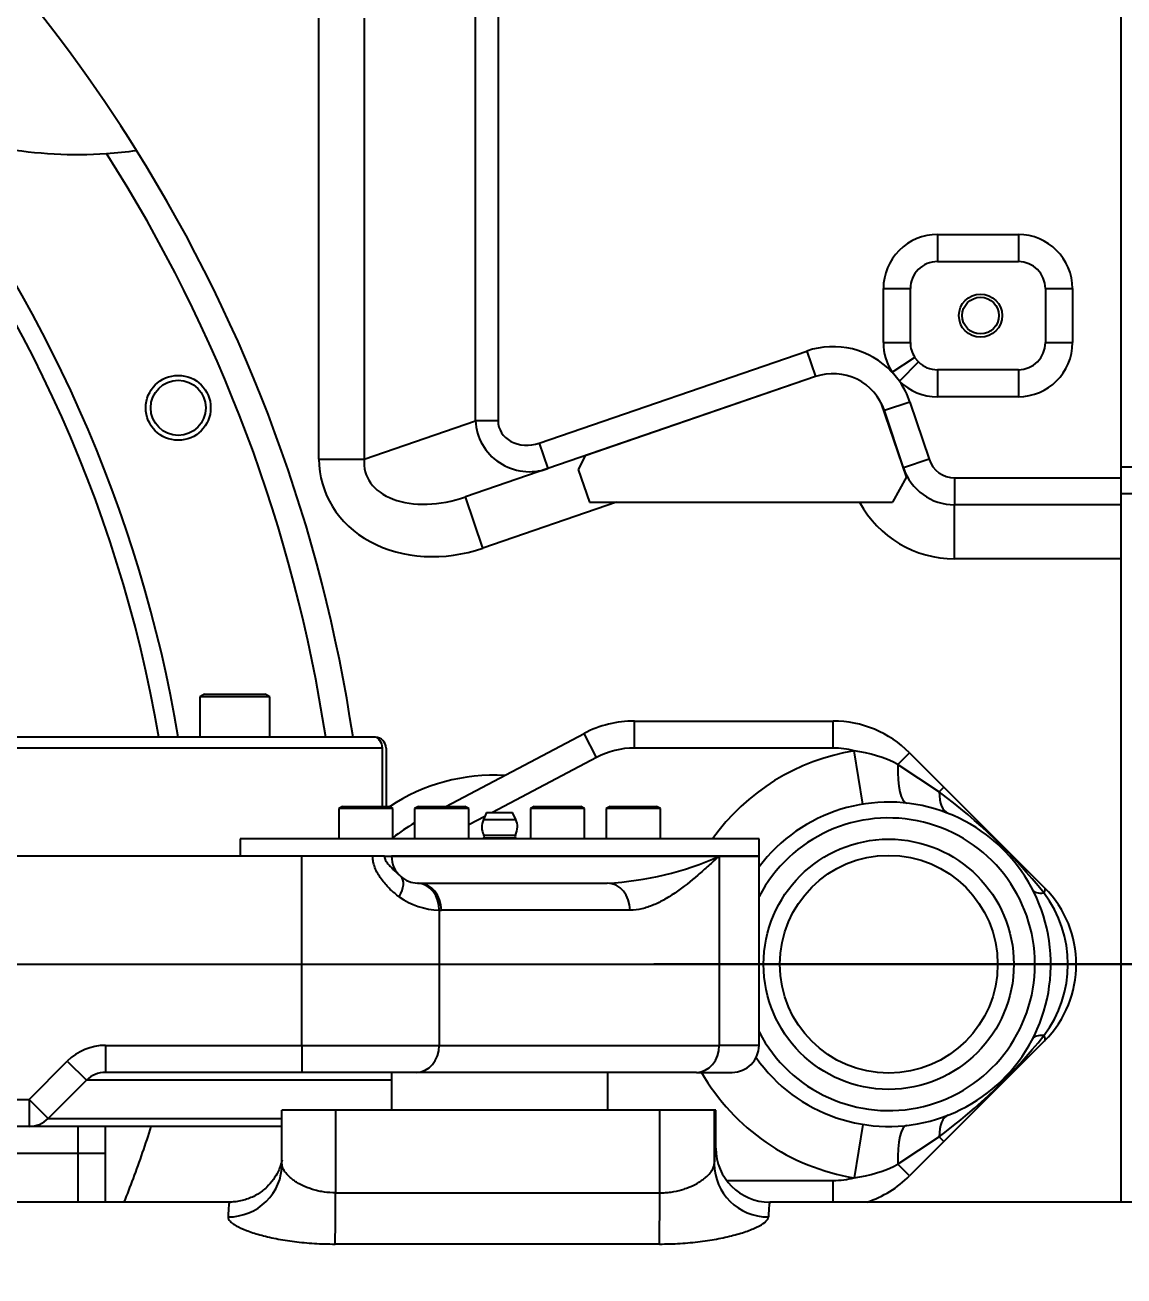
# Model space of a CAD drawing. Header units: millimetres. Extents: x 10462777 to 22643323, y 453826 to 1389191.
# Drawn here: x 11310962 to 11311168.6, y 597663.2 to 597898.3 of the extents above; entities that cross this region are included whole.
import ezdxf

# ---------------------------------------------------------------- set-up
doc = ezdxf.new("R2010")
doc.units = ezdxf.units.MM
doc.header["$LTSCALE"] = 200
doc.header["$MEASUREMENT"] = 0
doc.header["$PDMODE"] = 35
doc.header["$PDSIZE"] = -5
doc.linetypes.add('CENTER2', pattern=[1.125, 0.75, -0.125, 0.125, -0.125])
doc.linetypes.add('PHANTOM', pattern=[2.5, 1.25, -0.25, 0.25, -0.25, 0.25, -0.25])
doc.layers.get('0').update_dxf_attribs({"linetype": 'CONTINUOUS'})
doc.layers.get('DEFPOINTS').update_dxf_attribs({"linetype": 'CONTINUOUS'})
for name, color, linetype in [('$DDT_AUDIT_GENERATED_(1626)', 7, 'CONTINUOUS'), ('$DDT_AUDIT_GENERATED_(846)', 7, 'CONTINUOUS'), ('A290-7324-X213', 7, 'CONTINUOUS'), ('A290-7324-X216', 7, 'CONTINUOUS'), ('A290-7329-X201', 7, 'CONTINUOUS'), ('A290-7329-X301', 7, 'CONTINUOUS'), ('A290-7329-X382', 7, 'CONTINUOUS'), ('A290-7329-X384', 7, 'CONTINUOUS'), ('DV1_DEFAULT', 7, 'CONTINUOUS'), ('LIBRL_A6-BA-6X10', 7, 'CONTINUOUS'), ('LIBRL_A6-BA-6X16', 7, 'CONTINUOUS'), ('LIBRL_A6-BA-8X12', 7, 'CONTINUOUS'), ('LIBRL_A6-BA-8X35', 7, 'CONTINUOUS'), ('LIBRL_A97L-0218-', 7, 'CONTINUOUS')]:
    doc.layers.add(name, color=color, linetype=linetype)
doc.layers.add('LAYOUT', color=8, linetype='CONTINUOUS', lineweight=25)
doc.styles.get("Standard").update_dxf_attribs({"font": 'SYMBOL'})
doc.dimstyles.new('DS ROBOTEC', dxfattribs={"dimscale": 0, "dimtxt": 2.5, "dimasz": 2.5, "dimexe": 0.3, "dimexo": 0.3, "dimgap": 0.5, "dimtad": 1, "dimzin": 9, "dimdsep": 46, "dimtxsty": 'Standard', "dimblk": 'OPEN', "dimcen": 0, "dimclrd": 4, "dimclre": 4, "dimclrt": 110, "dimazin": 2, "dimtm": 1.5, "dimtfac": 1, "dimtmove": 0, "dimatfit": 3, "dimldrblk": 'OPEN', "dimfxl": 1, "dimtfill": 1, "dimtolj": 1, "dimlwd": -1, "dimlwe": -1, "dimarcsym": 0})

# ---------------------------------------------------------------- blocks, each defined once
blk = doc.blocks.new('A$C7DA30AB0')
at = {"layer": '$DDT_AUDIT_GENERATED_(1626)', "color": 7, "linetype": 'Continuous', "ltscale": 25.4}
blk.add_open_spline([(2778.63, 3056.49, 0), (2779.65, 3059.78, 0), (2781.31, 3064.53, 0), (2783.12, 3069.23, 0), (2783.7, 3070.71, 0)], degree=3, knots=[0.08101303, 0.08101303, 0.08101303, 0.08101303, 0.09602827, 0.10297048, 0.10297048, 0.10297048, 0.10297048], dxfattribs=at)
at = {"layer": '$DDT_AUDIT_GENERATED_(846)', "color": 7, "linetype": 'Continuous', "ltscale": 25.4}
for p, q in [((2734.39, 2985.35, 0), (2734.39, 2996.32, 0)), ((2735.08, 2996.32, 0), (2735.08, 2985.35, 0)), ((2735.08, 2985.35, 0), (2856.41, 2985.35, 0)), ((2736.43, 2983.31, 0), (2858.35, 2983.31, 0))]:
    blk.add_line(p, q, dxfattribs=at)
for centre, radius, start, end in [((2736.43, 2985.35, 0), 2.03, 180, 270), ((2736.49, 2984.25, 0), 0.937, 201.223, 266.4641)]:
    blk.add_arc(centre, radius, start, end, dxfattribs=at)
blk.add_ellipse((2736.9, 2985.35, 0), major_axis=(0, -2.03), ratio=0.895903, start_param=4.712389, end_param=5.497787, dxfattribs=at)
at = {"layer": 'A290-7324-X213', "color": 7, "linetype": 'Continuous', "ltscale": 25.4}
for p, q in [((2650.36, 3070.69, 0), (2650.36, 3066.63, 0)), ((2644.78, 3056.08, 0), (2646.4, 3066.1, 0)), ((2670.39, 3066.63, 0), (2650.36, 3066.63, 0)), ((2629.53, 3059.29, 0), (2635.99, 3065.76, 0)), ((2635.99, 3065.76, 0), (2638.18, 3063.57, 0)), ((2630.42, 3058.4, 0), (2638.18, 3063.57, 0)), ((2610.59, 3040.36, 0), (2629.53, 3059.29, 0)), ((2629.53, 3059.29, 0), (2630.42, 3058.4, 0)), ((2629.53, 2992.68, 0), (2610.59, 3011.62, 0)), ((2715.84, 2998.2, 0), (2718.88, 2999.8, 0)), ((2644.78, 2995.9, 0), (2646.4, 2985.87, 0)), ((2694.82, 2987.11, 0), (2714.4, 2997.44, 0)), ((2723.17, 2996.32, 0), (2697.19, 2982.61, 0)), ((2629.53, 2992.68, 0), (2630.42, 2993.57, 0)), ((2638.18, 2988.41, 0), (2630.42, 2993.57, 0)), ((2635.99, 2986.22, 0), (2629.53, 2992.68, 0)), ((2635.99, 2986.22, 0), (2638.18, 2988.41, 0)), ((2694.82, 2987.11, 0), (2697.19, 2982.61, 0)), ((2650.36, 2985.35, 0), (2687.71, 2985.35, 0)), ((2650.36, 2985.35, 0), (2650.36, 2980.27, 0)), ((2687.71, 2985.35, 0), (2687.71, 2980.27, 0)), ((2687.71, 2980.27, 0), (2650.36, 2980.27, 0))]:
    blk.add_line(p, q, dxfattribs=at)
for radius in [23.52, 20.47]:
    blk.add_circle((2639.91, 3025.99, 0), radius, dxfattribs=at)
for centre, radius, start, end in [((2650.36, 3051.39, 0), 20.32, 108.1949, 135), ((2649.33, 3042.02, 0), 24.26, 96.9328, 117.371), ((2650.36, 3051.39, 0), 15.24, 90, 105.0416), ((2639.91, 3025.99, 0), 40.64, 30, 80.8055), ((2695.03, 2971.76, 0), 108.08, 126.7105, 141.2629), ((2639.91, 3025.99, 0), 30.48, 35.1185, 323.1301), ((2639.91, 3025.99, 0), 27.5, 27.5565, 332.4435), ((2624.96, 3025.99, 0), 20.32, 135, 225), ((2628.49, 3025.99, 0), 22.26, 142.9783, 217.0217), ((2695.02, 3080.21, 0), 108.07, 218.7362, 233.2904), ((2639.91, 3025.99, 0), 40.64, 279.1945, 324.5495), ((2714.08, 3025.99, 0), 30.48, 299.3945, 308.6791), ((2650.36, 3000.59, 0), 20.32, 225, 270), ((2649.43, 3010.27, 0), 24.58, 242.7664, 262.9297), ((2687.71, 3000.59, 0), 15.24, 270, 297.8174), ((2650.36, 3000.59, 0), 15.24, 254.9584, 270), ((2687.71, 3000.59, 0), 20.32, 270, 297.8174)]:
    blk.add_arc(centre, radius, start, end, dxfattribs=at)
for centre, major_axis, ratio, start_param, end_param in [((2635.37, 3066.37, 0), (1.13, -10.1), 0.255877, 0, 1.260507), ((2625.02, 3063.8, 0), (-3.72, 9.45), 0.413811, 3.141593, 3.951914), ((2614.18, 3036.76, 0), (-3.59, 3.59), 0.218815, 0, 0.560572), ((2603.8, 3044.64, 0), (-9.03, 4.66), 0.271651, 2.572276, 3.141593), ((2614.18, 3015.21, 0), (-3.59, -3.59), 0.218815, 5.722614, 6.283185), ((2603.8, 3007.34, 0), (-9.03, -4.66), 0.271651, 3.141593, 3.710909), ((2625.02, 2988.17, 0), (-3.72, -9.45), 0.413811, 2.331272, 3.141593), ((2635.37, 2985.6, 0), (1.13, 10.1), 0.255877, 5.022678, 6.283185)]:
    blk.add_ellipse(centre, major_axis=major_axis, ratio=ratio, start_param=start_param, end_param=end_param, dxfattribs=at)
at = {"layer": 'A290-7324-X216', "color": 7, "linetype": 'Continuous', "ltscale": 25.4}
for p, q in [((2636.57, 2934.36, 0), (2639.21, 2939.16, 0)), ((2696.16, 2939.13, 0), (2639.21, 2939.16, 0)), ((2698.27, 2933.01, 0), (2696.16, 2939.13, 0)), ((2636.57, 2934.36, 0), (2641.34, 2920.48, 0)), ((2697.01, 2930.43, 0), (2698.27, 2933.01, 0)), ((2653.67, 2915.53, 0), (2697.01, 2930.43, 0))]:
    blk.add_line(p, q, dxfattribs=at)
at = {"layer": 'A290-7329-X201', "color": 7, "linetype": 'Continuous', "ltscale": 25.4}
for p, q in [((2596.22, 3070.69, 0), (2596.22, 2949.79, 0)), ((2596.22, 2949.79, 0), (2596.22, 2939.63, 0)), ((2596.22, 2949.79, 0), (2627.51, 2949.79, 0)), ((2627.51, 2949.79, 0), (2627.51, 2939.63, 0)), ((2691.09, 2939.13, 0), (2716.19, 2947.76, 0)), ((2716.19, 2947.76, 0), (2719.49, 2938.16, 0)), ((2596.22, 2939.63, 0), (2596.22, 2934.55, 0)), ((2596.22, 2939.63, 0), (2627.51, 2939.63, 0)), ((2627.51, 2934.55, 0), (2627.51, 2939.63, 0)), ((2703.99, 2932.83, 0), (2719.49, 2938.16, 0)), ((2596.22, 2934.55, 0), (2596.22, 2779.61, 0)), ((2627.51, 2934.55, 0), (2596.22, 2934.55, 0)), ((2632.33, 2931.07, 0), (2637.14, 2932.68, 0)), ((2637.14, 2932.68, 0), (2640.73, 2921.92, 0)), ((2653.67, 2915.53, 0), (2703.99, 2932.83, 0)), ((2705.64, 2928.02, 0), (2703.99, 2932.83, 0)), ((2635.91, 2920.32, 0), (2632.33, 2931.07, 0)), ((2738.5, 2931.02, 0), (2717.61, 2923.84, 0)), ((2747.03, 2931.02, 0), (2738.5, 2931.02, 0)), ((2738.5, 2848.18, 0), (2738.5, 2931.02, 0)), ((2747.03, 2931.02, 0), (2747.03, 2848.18, 0)), ((2705.64, 2928.02, 0), (2655.32, 2910.72, 0)), ((2713.35, 2923.84, 0), (2717.61, 2923.84, 0)), ((2713.35, 2847.14, 0), (2713.35, 2923.84, 0)), ((2717.61, 2923.84, 0), (2717.61, 2847.14, 0)), ((2635.91, 2920.32, 0), (2640.73, 2921.92, 0)), ((2640.83, 2921.96, 0), (2640.73, 2921.92, 0)), ((2615.52, 2919.31, 0), (2630.76, 2919.31, 0)), ((2615.52, 2914.23, 0), (2615.52, 2919.31, 0)), ((2630.76, 2914.23, 0), (2630.76, 2919.31, 0)), ((2634.33, 2912.77, 0), (2637.89, 2916.39, 0)), ((2637.89, 2916.39, 0), (2639.29, 2914.67, 0)), ((2615.52, 2914.23, 0), (2630.76, 2914.23, 0)), ((2639.29, 2914.67, 0), (2635.03, 2911.91, 0)), ((2655.32, 2910.72, 0), (2653.67, 2915.53, 0)), ((2635.03, 2911.91, 0), (2634.33, 2912.77, 0)), ((2605.36, 2898.99, 0), (2605.36, 2909.15, 0)), ((2610.44, 2909.15, 0), (2605.36, 2909.15, 0)), ((2610.44, 2898.99, 0), (2610.44, 2909.15, 0)), ((2640.92, 2909.15, 0), (2635.84, 2909.15, 0)), ((2635.84, 2909.15, 0), (2635.84, 2898.99, 0)), ((2640.92, 2909.15, 0), (2640.92, 2898.99, 0)), ((2610.44, 2898.99, 0), (2605.36, 2898.99, 0)), ((2640.92, 2898.99, 0), (2635.84, 2898.99, 0)), ((2630.76, 2893.91, 0), (2615.52, 2893.91, 0)), ((2615.52, 2888.83, 0), (2615.52, 2893.91, 0)), ((2630.76, 2888.83, 0), (2630.76, 2893.91, 0)), ((2630.76, 2888.83, 0), (2615.52, 2888.83, 0))]:
    blk.add_line(p, q, dxfattribs=at)
for radius in [4.06, 3.45]:
    blk.add_circle((2622.64, 2904.07, 0), radius, dxfattribs=at)
for centre, radius, start, end in [((2714.08, 3025.99, 0), 30.48, 299.3945, 308.6791), ((2714.08, 3025.99, 0), 35.56, 266.8147, 303.591), ((2627.51, 2929.47, 0), 20.32, 28.4852, 90), ((2627.51, 2929.47, 0), 10.16, 18.4349, 90), ((2627.51, 2929.47, 0), 5.08, 18.4349, 90), ((2650.37, 2925.14, 0), 15.24, 198.4349, 215.0083), ((2650.37, 2925.14, 0), 10.16, 198.4349, 288.9704), ((2615.52, 2909.15, 0), 10.16, 90, 180), ((2630.76, 2909.15, 0), 10.16, 45.5022, 90), ((2615.52, 2909.15, 0), 5.08, 90, 180), ((2630.76, 2909.15, 0), 5.08, 45.5022, 90), ((2650.37, 2925.14, 0), 15.24, 223.3977, 288.9704), ((2630.76, 2909.15, 0), 10.16, 0, 32.9038), ((2630.76, 2909.15, 0), 5.08, 0, 32.9038), ((2615.52, 2898.99, 0), 10.16, 180, 270), ((2615.52, 2898.99, 0), 5.08, 180, 270), ((2630.76, 2898.99, 0), 10.16, 270, 0), ((2630.76, 2898.99, 0), 5.08, 270, 0)]:
    blk.add_arc(centre, radius, start, end, dxfattribs=at)
for centre, major_axis, ratio in [((2722.8, 2928.55, 0), (-23.31, -8.01), 0.824371), ((2722.8, 2928.55, 0), (-15.39, -5.29), 0.624328), ((2707.29, 2923.22, 0), (-9.79, -3.36), 0.981635), ((2707.29, 2923.22, 0), (-5.83, -2), 0.824371)]:
    blk.add_ellipse(centre, major_axis=major_axis, ratio=ratio, start_param=2.865455, end_param=4.712389, dxfattribs=at)
at = {"layer": 'A290-7329-X301', "color": 7, "linetype": 'Continuous', "ltscale": 25.4}
for p, q in [((2787.23, 3061.55, 0), (2787.23, 3070.69, 0)), ((2792.31, 3070.69, 0), (2792.31, 3061.55, 0)), ((2787.23, 3056.47, 0), (2787.23, 3061.55, 0)), ((2787.23, 3061.55, 0), (2792.31, 3061.55, 0)), ((2792.31, 3061.55, 0), (2827.87, 3061.55, 0)), ((2792.31, 3061.55, 0), (2792.31, 3056.47, 0)), ((2753.98, 3056.47, 0), (2801.52, 3056.47, 0)), ((2797.93, 3054.98, 0), (2753.98, 3054.98, 0)), ((2790.75, 3047.79, 0), (2797.93, 3054.98, 0)), ((2801.52, 3051.39, 0), (2797.93, 3054.98, 0)), ((2801.52, 3051.39, 0), (2801.52, 3056.47, 0)), ((2801.52, 3056.47, 0), (2973.92, 3056.47, 0)), ((2801.52, 3051.39, 0), (2794.34, 3044.2, 0)), ((2973.92, 3051.39, 0), (2801.52, 3051.39, 0)), ((2733.38, 3047.79, 0), (2790.75, 3047.79, 0)), ((2794.34, 3044.2, 0), (2790.75, 3047.79, 0)), ((2676.07, 3046.31, 0), (2669.37, 3046.31, 0)), ((2676.07, 3046.31, 0), (2728.72, 3046.31, 0)), ((2728.72, 3046.31, 0), (2750.22, 3046.31, 0)), ((2750.22, 3041.23, 0), (2750.22, 3046.31, 0)), ((2750.22, 3046.31, 0), (2787.16, 3046.31, 0)), ((2787.16, 3041.23, 0), (2787.16, 3046.31, 0)), ((2664.29, 3041.23, 0), (2664.29, 3005.67, 0)), ((2664.29, 3041.23, 0), (2671.77, 3041.23, 0)), ((2671.77, 3005.67, 0), (2671.77, 3041.23, 0)), ((2724.42, 3041.23, 0), (2671.77, 3041.23, 0)), ((2724.42, 3015.82, 0), (2724.42, 3041.23, 0)), ((2750.22, 3041.23, 0), (2724.42, 3041.23, 0)), ((2750.22, 3041.23, 0), (2750.22, 3005.67, 0)), ((2787.16, 3041.23, 0), (2750.22, 3041.23, 0)), ((2688.53, 3015.83, 0), (2724, 3015.83, 0)), ((2728.3, 3010.75, 0), (2692.83, 3010.75, 0)), ((2671.77, 3005.67, 0), (2664.29, 3005.67, 0)), ((2733.38, 3005.67, 0), (2671.77, 3005.67, 0)), ((2734.73, 3005.67, 0), (2733.38, 3005.67, 0)), ((2734.73, 3005.67, 0), (2736.92, 3005.67, 0)), ((2736.92, 3005.67, 0), (2750.22, 3005.67, 0)), ((2750.22, 3005.67, 0), (2814.66, 3005.67, 0))]:
    blk.add_line(p, q, dxfattribs=at)
for radius in [6.1, 5.18]:
    blk.add_circle((2773.49, 2921.4, 0), radius, dxfattribs=at)
for centre, radius, start, end in [((2801.52, 3051.39, 0), 5.08, 90, 135), ((2787.16, 3051.39, 0), 5.08, 270, 315), ((2669.37, 3041.23, 0), 5.08, 90, 180), ((2787.16, 3051.39, 0), 10.16, 270, 315), ((2724, 3005.67, 0), 10.16, 87.6454, 90), ((2724.08, 3002.23, 0), 13.59, 54.6811, 88.5641), ((2696.06, 2951.17, 0), 59.67, 93.1076, 114.0216), ((2728.3, 3005.67, 0), 5.08, 87.6454, 90), ((2728.3, 3005.67, 0), 5.08, 48.8841, 87.6454), ((2728.3, 3005.67, 0), 5.08, 0, 48.8841), ((3025.99, 3025.99, 0), 288.54, 188.5045, 212.017), ((3025.99, 3025.99, 0), 283.46, 188.6581, 212.5215), ((3025.99, 3025.99, 0), 256.1, 189.5913, 218.4136), ((3025.99, 3025.99, 0), 252.51, 189.7291, 220.2571), ((2792.5, 2792.5, 0), 81.28, 93.8993, 97.897), ((2792.5, 2792.5, 0), 81.28, 66.1868, 93.8993), ((3025.99, 3025.99, 0), 288.54, 212.017, 229.3521)]:
    blk.add_arc(centre, radius, start, end, dxfattribs=at)
for centre, major_axis, ratio, start_param, end_param in [((2676.07, 3041.23, 0), (0, -5.08), 0.8466, 3.141593, 4.712389), ((2728.72, 3041.23, 0), (0, -5.08), 0.8466, 3.141593, 4.712389), ((2692.83, 3015.83, 0), (0, -5.08), 0.8466, 4.712389, 6.283185), ((2728.3, 3015.83, 0), (0, -5.08), 0.8466, 4.712389, 6.283185), ((2728.72, 3015.82, 0), (-0.21, -5.08), 0.846397, 4.747178, 6.283185), ((2734.98, 3013.32, 0), (-3.34, -3.83), 0.491937, 5.117968, 6.283185)]:
    blk.add_ellipse(centre, major_axis=major_axis, ratio=ratio, start_param=start_param, end_param=end_param, dxfattribs=at)
for points, knots in [([(2671.77, 3005.67, 0), (2671.94, 3005.82, 0), (2672.11, 3005.97, 0), (2672.44, 3006.27, 0), (2672.94, 3006.72, 0), (2673.44, 3007.17, 0), (2674.44, 3008.07, 0), (2675.11, 3008.66, 0), (2677.14, 3010.38, 0), (2678.5, 3011.47, 0), (2680.58, 3012.92, 0), (2681.28, 3013.37, 0), (2682.7, 3014.18, 0), (2683.42, 3014.54, 0), (2684.85, 3015.14, 0), (2685.58, 3015.39, 0), (2687.04, 3015.73, 0), (2687.78, 3015.83, 0), (2688.53, 3015.83, 0)], [0, 0, 0, 0, 0.03125, 0.03125, 0.0625, 0.125, 0.125, 0.25, 0.25, 0.5, 0.5, 0.625, 0.625, 0.75, 0.75, 0.875, 0.875, 1, 1, 1, 1]), ([(2731.93, 3013.32, 0), (2732.51, 3012.9, 0), (2733.08, 3012.43, 0), (2733.89, 3011.65, 0), (2734.15, 3011.37, 0), (2734.67, 3010.79, 0), (2734.92, 3010.49, 0), (2735.39, 3009.85, 0), (2735.62, 3009.52, 0), (2736.03, 3008.83, 0), (2736.22, 3008.47, 0), (2736.55, 3007.71, 0), (2736.68, 3007.32, 0), (2736.82, 3006.71, 0), (2736.86, 3006.51, 0), (2736.91, 3006.09, 0), (2736.92, 3005.88, 0), (2736.92, 3005.67, 0)], [0, 0, 0, 0, 0.25, 0.25, 0.375, 0.375, 0.5, 0.5, 0.625, 0.625, 0.75, 0.75, 0.875, 0.875, 0.9375, 0.9375, 1, 1, 1, 1]), ([(2734.73, 3005.67, 0), (2734.73, 3005.82, 0), (2734.71, 3005.97, 0), (2734.62, 3006.25, 0), (2734.56, 3006.37, 0), (2734.37, 3006.71, 0), (2734.22, 3006.9, 0), (2733.93, 3007.26, 0), (2733.78, 3007.42, 0), (2733.49, 3007.73, 0), (2733.35, 3007.87, 0), (2732.93, 3008.29, 0), (2732.66, 3008.55, 0), (2732.14, 3009.05, 0), (2731.89, 3009.28, 0), (2731.64, 3009.49, 0)], [0, 0, 0, 0, 0.0625, 0.0625, 0.125, 0.125, 0.25, 0.25, 0.375, 0.375, 0.5, 0.5, 0.75, 0.75, 1, 1, 1, 1])]:
    blk.add_open_spline(points, degree=3, knots=knots, dxfattribs=at)
at = {"layer": 'A290-7329-X382', "color": 7, "linetype": 'Continuous', "ltscale": 25.4}
for p, q in [((2692.74, 3053.42, 0), (2692.74, 3046.31, 0)), ((2733.38, 3046.31, 0), (2733.38, 3053.42, 0)), ((2682.84, 3002.42, 0), (2682.84, 2996.73, 0)), ((2693, 2996.73, 0), (2693, 3002.42, 0)), ((2682.84, 2996.73, 0), (2693, 2996.73, 0)), ((2682.84, 2996.73, 0), (2683.54, 2996.32, 0)), ((2692.29, 2996.32, 0), (2683.54, 2996.32, 0)), ((2692.29, 2996.32, 0), (2693, 2996.73, 0))]:
    blk.add_line(p, q, dxfattribs=at)
at = {"layer": 'A290-7329-X384', "color": 7, "linetype": 'Continuous', "ltscale": 25.4}
for p, q in [((2664.29, 3005.67, 0), (2733.38, 3005.67, 0)), ((2664.29, 3005.67, 0), (2664.29, 3002.42, 0)), ((2761.83, 3002.42, 0), (2761.83, 3005.67, 0)), ((2664.29, 3002.42, 0), (2761.83, 3002.42, 0))]:
    blk.add_line(p, q, dxfattribs=at)
at = {"layer": 'DV1_DEFAULT', "color": 1, "linetype": 'CENTER2', "ltscale": 7}
for p, q in [((5992.89, 3025.99, 0), (0, 3025.99, 0)), ((59.09, 3025.99, 0), (6051.98, 3025.99, 0))]:
    blk.add_line(p, q, dxfattribs=at)
at = {"layer": 'LAYOUT', "color": 6, "linetype": 'PHANTOM'}
for centre, radius in [((3030.45, 3025.99, 0), 2693.02), ((3025.99, 3025.99, 0), 589.24)]:
    blk.add_circle(centre, radius, dxfattribs=at)
at = {"layer": 'LIBRL_A6-BA-6X10', "color": 7, "linetype": 'Continuous', "ltscale": 25.4}
for p, q in [((2733.13, 3002.42, 0), (2733.13, 2996.73, 0)), ((2743.29, 2996.73, 0), (2743.29, 3002.42, 0)), ((2733.13, 2996.73, 0), (2743.29, 2996.73, 0)), ((2733.13, 2996.73, 0), (2733.83, 2996.32, 0)), ((2742.58, 2996.32, 0), (2733.83, 2996.32, 0)), ((2742.58, 2996.32, 0), (2743.29, 2996.73, 0)), ((2593.58, 2937.59, 0), (2596.22, 2937.59, 0)), ((2596.22, 2932.51, 0), (2593.58, 2932.51, 0))]:
    blk.add_line(p, q, dxfattribs=at)
at = {"layer": 'LIBRL_A6-BA-6X16', "color": 7, "linetype": 'Continuous', "ltscale": 25.4}
for p, q in [((2683.02, 3078.57, 0), (2743.98, 3078.57, 0)), ((2562.7, 3070.69, 0), (2662.26, 3070.69, 0)), ((2743.92, 3068.95, 0), (2682.96, 3068.95, 0)), ((2682.96, 3068.95, 0), (2682.96, 3053.42, 0)), ((2743.92, 3053.42, 0), (2743.92, 3068.95, 0)), ((2763.86, 3070.69, 0), (2979.75, 3070.69, 0)), ((2672.7, 3053.42, 0), (2672.7, 3063.51, 0)), ((2753.98, 3063.51, 0), (2753.98, 3053.42, 0)), ((2672.42, 3060.54, 0), (2672.42, 3053.42, 0)), ((2672.42, 3060.53, 0), (2672.42, 3053.42, 0)), ((2672.42, 3053.42, 0), (2672.7, 3053.42, 0)), ((2672.42, 3053.42, 0), (2672.42, 3053.42, 0)), ((2672.7, 3053.42, 0), (2682.96, 3053.42, 0)), ((2682.96, 3053.42, 0), (2743.92, 3053.42, 0)), ((2743.92, 3053.42, 0), (2753.98, 3053.42, 0))]:
    blk.add_line(p, q, dxfattribs=at)
blk.add_arc((2713.06, 2966.47, 0), 102.46, 113.3663, 113.367, dxfattribs=at)
for centre, major_axis, ratio, start_param, end_param in [((2683.05, 3068.95, 0), (0, -10.16), 0.009264, 3.470047, 4.712389), ((2744.01, 3068.95, 0), (0, 10.16), 0.009264, 0.328455, 1.570796), ((2662.26, 3218.01, 0), (0, -147.32), 0.009264, 0, 0.194778), ((2662.55, 3063.51, 0), (-10.15, 0.48), 0.981049, 3.189421, 4.760217), ((2764.14, 3063.51, 0), (10.15, -0.48), 0.981049, 1.618624, 3.189421), ((2763.86, 3218.01, 0), (0, 147.32), 0.009264, 3.141593, 3.33637), ((2662.26, 3060.53, 0), (0, 10.16), 0.999957, 4.712389, 6.283185), ((2672.42, 3218.01, 0), (0, 157.48), 0.009264, 3.141593, 3.33637)]:
    blk.add_ellipse(centre, major_axis=major_axis, ratio=ratio, start_param=start_param, end_param=end_param, dxfattribs=at)
for points, knots in [([(2683.02, 3078.57, 0), (2681.7, 3078.57, 0), (2680.4, 3078.53, 0), (2678.48, 3078.41, 0), (2677.85, 3078.36, 0), (2676.59, 3078.24, 0), (2675.96, 3078.17, 0), (2674.13, 3077.94, 0), (2672.97, 3077.76, 0), (2671.32, 3077.44, 0), (2670.78, 3077.33, 0), (2669.74, 3077.09, 0), (2669.24, 3076.96, 0), (2667.81, 3076.58, 0), (2666.95, 3076.3, 0), (2665.8, 3075.88, 0), (2665.44, 3075.73, 0), (2664.79, 3075.44, 0), (2664.49, 3075.29, 0), (2663.68, 3074.86, 0), (2663.27, 3074.57, 0), (2662.84, 3074.14, 0), (2662.73, 3074.01, 0), (2662.57, 3073.74, 0), (2662.53, 3073.6, 0), (2662.53, 3073.48, 0)], [0, 0, 0, 0, 0.125, 0.125, 0.1875, 0.1875, 0.25, 0.25, 0.375, 0.375, 0.4375, 0.4375, 0.5, 0.5, 0.625, 0.625, 0.6875, 0.6875, 0.75, 0.75, 0.875, 0.875, 0.9375, 0.9375, 1, 1, 1, 1]), ([(2764.12, 3073.48, 0), (2764.13, 3073.73, 0), (2764.01, 3074, 0), (2763.62, 3074.42, 0), (2763.45, 3074.56, 0), (2763.16, 3074.78, 0), (2763.05, 3074.85, 0), (2762.82, 3075, 0), (2762.7, 3075.07, 0), (2762.06, 3075.44, 0), (2761.43, 3075.73, 0), (2760.31, 3076.15, 0), (2759.91, 3076.3, 0), (2759.06, 3076.57, 0), (2758.61, 3076.7, 0), (2757.68, 3076.96, 0), (2757.19, 3077.08, 0), (2756.18, 3077.32, 0), (2755.64, 3077.44, 0), (2753.99, 3077.76, 0), (2752.84, 3077.94, 0), (2751.04, 3078.17, 0), (2750.42, 3078.24, 0), (2749.17, 3078.36, 0), (2748.53, 3078.41, 0), (2746.6, 3078.53, 0), (2745.3, 3078.57, 0), (2743.98, 3078.57, 0)], [0, 0, 0, 0, 0.125, 0.125, 0.1875, 0.1875, 0.21875, 0.21875, 0.25, 0.25, 0.375, 0.375, 0.4375, 0.4375, 0.5, 0.5, 0.5625, 0.5625, 0.625, 0.625, 0.75, 0.75, 0.8125, 0.8125, 0.875, 0.875, 1, 1, 1, 1]), ([(2682.96, 3068.95, 0), (2682.6, 3068.95, 0), (2682.24, 3068.94, 0), (2681.54, 3068.89, 0), (2681.18, 3068.85, 0), (2680.15, 3068.7, 0), (2679.49, 3068.55, 0), (2678.54, 3068.28, 0), (2678.23, 3068.18, 0), (2677.64, 3067.97, 0), (2677.36, 3067.85, 0), (2676.54, 3067.5, 0), (2676.04, 3067.24, 0), (2675.36, 3066.82, 0), (2675.14, 3066.67, 0), (2674.74, 3066.39, 0), (2674.55, 3066.24, 0), (2674.02, 3065.8, 0), (2673.72, 3065.5, 0), (2673.35, 3065.05, 0), (2673.24, 3064.9, 0), (2673.05, 3064.61, 0), (2672.98, 3064.47, 0), (2672.78, 3064.04, 0), (2672.71, 3063.77, 0), (2672.7, 3063.51, 0)], [0, 0, 0, 0, 0.0625, 0.0625, 0.125, 0.125, 0.25, 0.25, 0.3125, 0.3125, 0.375, 0.375, 0.5, 0.5, 0.5625, 0.5625, 0.625, 0.625, 0.75, 0.75, 0.8125, 0.8125, 0.875, 0.875, 1, 1, 1, 1]), ([(2743.92, 3068.95, 0), (2744.63, 3068.95, 0), (2745.33, 3068.9, 0), (2746.35, 3068.75, 0), (2746.69, 3068.69, 0), (2747.36, 3068.55, 0), (2747.68, 3068.47, 0), (2748.3, 3068.29, 0), (2748.6, 3068.19, 0), (2749.19, 3067.98, 0), (2749.47, 3067.86, 0), (2750.29, 3067.5, 0), (2750.78, 3067.24, 0), (2751.45, 3066.82, 0), (2751.66, 3066.68, 0), (2752.06, 3066.39, 0), (2752.24, 3066.24, 0), (2752.76, 3065.8, 0), (2753.04, 3065.5, 0), (2753.4, 3065.05, 0), (2753.5, 3064.9, 0), (2753.68, 3064.61, 0), (2753.75, 3064.47, 0), (2753.93, 3064.04, 0), (2753.99, 3063.77, 0), (2753.98, 3063.51, 0)], [0, 0, 0, 0, 0.125, 0.125, 0.1875, 0.1875, 0.25, 0.25, 0.3125, 0.3125, 0.375, 0.375, 0.5, 0.5, 0.5625, 0.5625, 0.625, 0.625, 0.75, 0.75, 0.8125, 0.8125, 0.875, 0.875, 1, 1, 1, 1]), ([(2753.97, 3062.75, 0), (2754, 3062.87, 0), (2754.07, 3063.19, 0), (2754.29, 3063.96, 0), (2754.76, 3065.1, 0), (2755.58, 3066.5, 0), (2756.83, 3067.95, 0), (2758.53, 3069.28, 0), (2760.6, 3070.25, 0), (2762.49, 3070.65, 0), (2763.52, 3070.68, 0), (2763.86, 3070.69, 0)], [0.5873582, 0.5873582, 0.5873582, 0.5873582, 0.6274483, 0.6691834, 0.7095587, 0.7534969, 0.8041389, 0.8591259, 0.9172592, 0.9769595, 1, 1, 1, 1])]:
    blk.add_open_spline(points, degree=3, knots=knots, dxfattribs=at)
at = {"layer": 'LIBRL_A6-BA-8X12', "color": 7, "linetype": 'Continuous', "ltscale": 25.4}
for p, q in [((2697.08, 3002.42, 0), (2697.08, 2996.73, 0)), ((2707.24, 2996.73, 0), (2707.24, 3002.42, 0)), ((2718.88, 3002.42, 0), (2718.88, 2996.73, 0)), ((2729.04, 2996.73, 0), (2729.04, 3002.42, 0)), ((2697.08, 2996.73, 0), (2707.24, 2996.73, 0)), ((2697.08, 2996.73, 0), (2697.79, 2996.32, 0)), ((2706.54, 2996.32, 0), (2697.79, 2996.32, 0)), ((2706.54, 2996.32, 0), (2707.24, 2996.73, 0)), ((2718.88, 2996.73, 0), (2729.04, 2996.73, 0)), ((2718.88, 2996.73, 0), (2719.58, 2996.32, 0)), ((2728.33, 2996.32, 0), (2719.58, 2996.32, 0)), ((2728.33, 2996.32, 0), (2729.04, 2996.73, 0))]:
    blk.add_line(p, q, dxfattribs=at)
at = {"layer": 'LIBRL_A6-BA-8X35', "color": 7, "linetype": 'Continuous', "ltscale": 25.4}
for p, q in [((2756.24, 2983.31, 0), (2756.24, 2975.69, 0)), ((2769.45, 2975.69, 0), (2769.45, 2983.31, 0)), ((2756.24, 2975.69, 0), (2769.45, 2975.69, 0)), ((2756.24, 2975.69, 0), (2757.12, 2975.19, 0)), ((2768.57, 2975.19, 0), (2757.12, 2975.19, 0)), ((2768.57, 2975.19, 0), (2769.45, 2975.69, 0))]:
    blk.add_line(p, q, dxfattribs=at)
at = {"layer": 'LIBRL_A97L-0218-', "color": 7, "linetype": 'Continuous', "ltscale": 25.4}
for p, q in [((2716.04, 3001.72, 0), (2710.08, 3001.72, 0)), ((2716.02, 3002.25, 0), (2710.1, 3002.25, 0)), ((2716.11, 2998.8, 0), (2710.01, 2998.8, 0)), ((2710.01, 2998.8, 0), (2710.62, 2997.44, 0)), ((2715.5, 2997.44, 0), (2716.11, 2998.8, 0)), ((2715.5, 2997.44, 0), (2710.62, 2997.44, 0))]:
    blk.add_line(p, q, dxfattribs=at)
for centre, radius, start, end in [((2713.06, 3000.18, 0), 3.35, 152.6845, 180), ((2704.52, 2999.77, 0), 6.1, 23.9221, 25.6793), ((2709.54, 3002, 0), 0.61, 332.6845, 23.9221), ((2716.58, 3002, 0), 0.61, 156.0779, 207.3155), ((2721.6, 2999.77, 0), 6.1, 154.3207, 156.0779), ((2713.06, 3000.18, 0), 3.35, 335.6399, 27.3155), ((2713.06, 3000.18, 0), 3.35, 180, 204.3601)]:
    blk.add_arc(centre, radius, start, end, dxfattribs=at)
blk = doc.blocks.new('_OPEN')
at = {"color": 0, "linetype": 'ByBlock'}
for p, q in [((-1, 0.1667), (0, 0)), ((0, 0), (-1, -0.1667)), ((0, 0), (-1, 0))]:
    blk.add_line(p, q, dxfattribs=at)
blk = doc.blocks.new('*D348')
at = {"color": 4, "linetype": 'ByBlock', "ltscale": 10, "transparency": 16777216}
for p, q in [((11311101.26, 597721.78), (11311499.87, 597721.78)), ((11311478.87, 597546.78), (11311478.87, 596472.14)), ((11311346.79, 596297.14), (11311499.87, 596297.14))]:
    blk.add_line(p, q, dxfattribs=at)
at = {"layer": 'DEFPOINTS', "color": 0, "ltscale": 10, "transparency": 16777216}
for p in [(11311080.26, 597721.78, 0), (11311325.79, 596297.14, 0), (11311478.87, 596297.14)]:
    blk.add_point(p, dxfattribs=at)
at = {"color": 4, "ltscale": 10, "transparency": 16777216, "xscale": 175, "yscale": 175, "zscale": 175}
for p, rotation in [((11311478.87, 597721.78), 90), ((11311478.87, 596297.14), 270)]:
    blk.add_blockref('_OPEN', p, dxfattribs=dict(at, rotation=rotation))
at = {"color": 110, "ltscale": 10, "transparency": 16777216, "insert": (11311319.6, 597009.46), "char_height": 175, "attachment_point": 5, "rotation": 90, "bg_fill": 3, "box_fill_scale": 1.25, "bg_fill_color": 256, "bg_fill_true_color": 13158600, "bg_fill_transparency": 0}
blk.add_mtext('\\A1;1425', dxfattribs=at)

msp = doc.modelspace()

# ---------------------------------------------------------------- block references
at = {"ltscale": 10, "rotation": 180}
msp.add_blockref('A$C7DA30AB0', (11313764.24811, 600747.76955, 0), dxfattribs=at)

# ---------------------------------------------------------------- next in the draw order: dimensions: what is measured, and where the dimension line sits
at = {"ltscale": 10}
dim = msp.add_linear_dim(base=(11311478.86654, 596297.14098, 0), p1=(11311080.25949, 597721.78278, 0), p2=(11311325.79028, 596297.14098, 0), angle=270, dimstyle='DS ROBOTEC', override={"dimscale": 70, "dimgap": 1, "dimdec": 0, "dimarcsym": 1}, dxfattribs=at)
dim.commit()
dim.dimension.update_dxf_attribs({"geometry": '*D348', "text_midpoint": (11311319.60014, 597009.46188, 0)})

doc.saveas('drawing.dxf')
